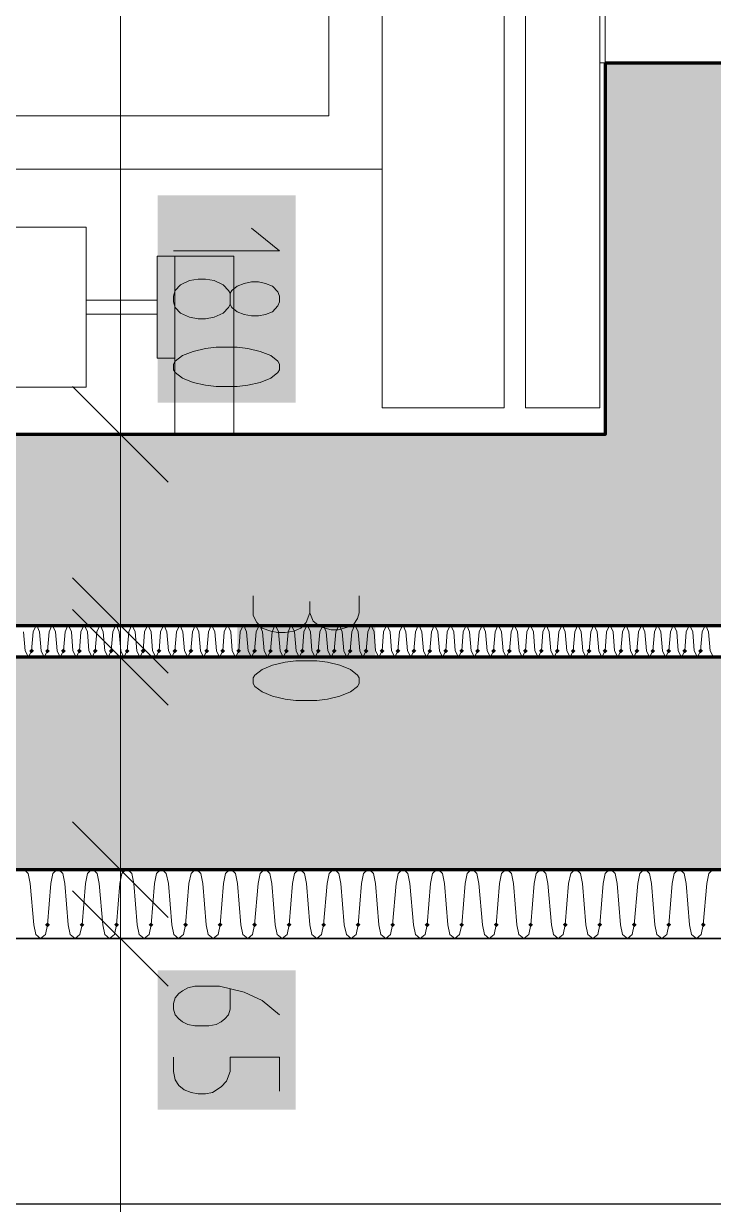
# Model space of a CAD drawing. Header units: millimetres. Extents: x 0 to 594, y 0 to 420.
# Drawn here: x 434.53 to 439.64, y 248.51 to 257.27 of the extents above; entities that cross this region are included whole.
import ezdxf

# ---------------------------------------------------------------- set-up
doc = ezdxf.new("R2010")
doc.units = ezdxf.units.MM
doc.header["$LTSCALE"] = 8
for name, color, linetype in [('PDF_Koty delkove', 7, 'Continuous'), ('PDF_Obecne 0.25', 7, 'Continuous'), ('PDF_Steny obvodove nosne', 7, 'Continuous'), ('PDF_Steny sendvic', 7, 'Continuous'), ('PDF_Steny vnitrni', 7, 'Continuous'), ('PDF_Vytah', 7, 'Continuous')]:
    doc.layers.add(name, color=color, linetype=linetype)

msp = doc.modelspace()

# ---------------------------------------------------------------- hatches: boundary and pattern name
at = {"layer": 'PDF_Steny vnitrni', "true_color": 0xc0c0c0, "transparency": 33554559}
msp.add_hatch(color=9, dxfattribs=at).paths.add_polyline_path([(417.6575, 250.9921), (442.067, 250.9921), (442.067, 252.5669), (440.3347, 252.5669), (421.5552, 252.5669), (417.6576, 252.5669)])

# ---------------------------------------------------------------- linework, layer by layer
at = {"layer": 'PDF_Koty delkove', "lineweight": 18}
for points in [[(435.245, 271.7585), (435.245, 270.4409), (435.245, 268.8661), (435.245, 268.6299), (435.245, 267.2126), (435.245, 254.2204), (435.245, 252.8031), (435.245, 252.5669), (435.245, 250.9921), (435.245, 250.4803), (435.245, 208.6299), (435.245, 203.9055), (435.245, 202.7244), (435.245, 190.9134), (435.245, 190.126), (435.245, 155.4016)], [(436.4261, 255.5824), (436.2166, 255.75)], [(435.6387, 255.5824), (436.4261, 255.5824)], [(436.0592, 255.2675), (436.0726, 255.2883), (436.1119, 255.3198), (436.1639, 255.3405), (436.2166, 255.3513), (436.2694, 255.3513), (436.3214, 255.3405), (436.3741, 255.3198), (436.4135, 255.2776), (436.4261, 255.2461), (436.4261, 255.2045), (436.4135, 255.173), (436.3741, 255.1308), (436.3214, 255.11), (436.2694, 255.0993), (436.2166, 255.0993), (436.1639, 255.11), (436.1119, 255.1308), (436.0726, 255.1623), (436.0592, 255.1831)], [(436.282, 254.8366), (436.1899, 254.858), (436.1119, 254.8687), (435.9545, 254.8687), (435.8757, 254.858), (435.7836, 254.8366), (435.7048, 254.8051), (435.6521, 254.7635), (435.6387, 254.7421), (435.6387, 254.7006), (435.6521, 254.6791), (435.7048, 254.6376), (435.7836, 254.6061), (435.8757, 254.5853), (435.9545, 254.5746)], [(435.9545, 254.5746), (436.1119, 254.5746), (436.1899, 254.5853), (436.282, 254.6061), (436.3607, 254.6376), (436.4135, 254.6791), (436.4261, 254.7006), (436.4261, 254.7421), (436.4135, 254.7635), (436.3607, 254.8051), (436.282, 254.8366)], [(434.8906, 254.5748), (435.5993, 253.8661)], [(434.6544, 254.2204), (435.245, 254.2204), (435.8355, 254.2204)], [(434.8906, 253.1575), (435.5993, 252.4488)], [(436.2292, 253.0232), (436.2292, 252.8764), (436.256, 252.8241), (436.2954, 252.7819), (436.3607, 252.7611), (436.4135, 252.7504), (436.4662, 252.7504), (436.5316, 252.7611), (436.5836, 252.7819), (436.6229, 252.8241), (436.6497, 252.8972)], [(437.0166, 253.0232), (437.0166, 252.8972), (437.0041, 252.855), (436.9773, 252.8134), (436.9379, 252.792), (436.8599, 252.7712), (436.8072, 252.7712), (436.7284, 252.792), (436.6757, 252.8342), (436.6497, 252.8972), (436.6497, 252.981)], [(434.8906, 252.9212), (435.5993, 252.2126)], [(434.6544, 252.8031), (435.245, 252.8031), (435.8355, 252.8031)], [(434.6544, 252.5669), (435.245, 252.5669), (435.8355, 252.5669)], [(436.545, 252.2465), (436.7025, 252.2465), (436.7804, 252.2572), (436.8726, 252.278), (436.9513, 252.3095), (437.0041, 252.3511), (437.0166, 252.3725), (437.0166, 252.414), (437.0041, 252.4355), (436.9513, 252.477), (436.8726, 252.5085), (436.7804, 252.5299), (436.7025, 252.5407), (436.545, 252.5407), (436.4662, 252.5299), (436.3741, 252.5085), (436.2954, 252.477)], [(436.2954, 252.477), (436.2426, 252.4355), (436.2292, 252.414), (436.2292, 252.3725), (436.2426, 252.3511), (436.2954, 252.3095), (436.3741, 252.278), (436.4662, 252.2572), (436.545, 252.2465)], [(434.8906, 251.3464), (435.5993, 250.6378)], [(434.6544, 250.9921), (435.245, 250.9921), (435.8355, 250.9921)], [(434.8906, 250.8346), (435.5993, 250.126)], [(434.6544, 250.4803), (435.245, 250.4803), (435.8355, 250.4803)], [(436.0592, 250.1045), (436.0592, 249.9578), (436.0458, 249.9156), (436.0198, 249.8841), (435.993, 249.8633), (435.9545, 249.8425), (435.9017, 249.8318), (435.7969, 249.8318), (435.7442, 249.8425), (435.7048, 249.8633), (435.6788, 249.8841), (435.6521, 249.9156), (435.6387, 249.9578), (435.6387, 249.9994), (435.6521, 250.0416), (435.6788, 250.0731), (435.7048, 250.0938), (435.7442, 250.1153), (435.7969, 250.126), (435.9804, 250.126), (436.1639, 250.0838), (436.2954, 250.0208), (436.4261, 249.9156)], [(435.7702, 249.3386), (435.7182, 249.3594), (435.6788, 249.3909), (435.6521, 249.4324), (435.6387, 249.4954), (435.6387, 249.6006)], [(436.4261, 249.3486), (436.4261, 249.6006), (436.0592, 249.6006), (436.0592, 249.4954), (436.0324, 249.4223), (435.993, 249.3801), (435.9277, 249.3386), (435.8757, 249.3279), (435.823, 249.3279), (435.7702, 249.3386)]]:
    msp.add_lwpolyline(points, dxfattribs=at)
msp.add_lwpolyline([(435.823, 255.0785), (435.8757, 255.0785), (435.9411, 255.0892), (436.0064, 255.1201), (436.0458, 255.1623), (436.0592, 255.1831), (436.0592, 255.2675), (436.0458, 255.2883), (436.0064, 255.3305), (435.9411, 255.362), (435.8757, 255.3727), (435.823, 255.3727), (435.7576, 255.362), (435.6915, 255.3305), (435.6521, 255.2883), (435.6387, 255.2461), (435.6387, 255.2045), (435.6521, 255.1623), (435.6915, 255.1201), (435.7576, 255.0892)], close=True, dxfattribs=at)
at = {"layer": 'PDF_Koty delkove', "color": 7, "lineweight": 18, "true_color": 0xffffff, "transparency": 33554559}
for points in [[(435.5206, 255.9947), (435.5206, 254.4567), (436.5442, 255.9947), (436.5442, 254.4567)], [(436.1111, 253.1627), (436.1111, 252.1286), (437.1347, 253.1627), (437.1347, 252.1286)], [(435.5206, 250.2441), (435.5206, 249.21), (436.5442, 250.2441), (436.5442, 249.21)]]:
    msp.add_solid(points, dxfattribs=at)
at = {"layer": 'PDF_Obecne 0.25', "lineweight": 25}
msp.add_lwpolyline([(398.0513, 262.1338), (398.0513, 254.2598), (392.7757, 254.2598), (397.5395, 250.4803, 0.414211), (399.508, 248.5118), (444.6655, 248.5118, 0.414215), (446.6339, 250.4803)], format="xyb", dxfattribs=at)
at = {"layer": 'PDF_Steny obvodove nosne', "lineweight": 70}
for points in [[(421.5946, 254.2204), (421.5946, 252.8031), (438.8387, 252.8031), (440.256, 252.8031), (440.256, 256.9764)], [(438.8387, 256.9764), (438.8387, 254.2204), (423.0119, 254.2204)], [(438.8387, 256.9764), (440.256, 256.9764)]]:
    msp.add_lwpolyline(points, dxfattribs=at)
at = {"layer": 'PDF_Steny obvodove nosne', "color": 9, "lineweight": 9, "true_color": 0xc0c0c0, "transparency": 33554559}
for points in [[(440.256, 252.8031), (440.256, 256.9764), (438.8387, 252.8031), (438.8387, 256.9764)], [(421.5946, 252.8031), (438.8387, 252.8031), (421.5946, 254.2204), (438.8387, 254.2204)]]:
    msp.add_solid(points, dxfattribs=at)
at = {"layer": 'PDF_Steny sendvic', "lineweight": 35}
msp.add_lwpolyline([(440.3347, 252.5669), (440.4922, 252.5669), (440.4922, 256.9764), (440.256, 256.9764), (440.256, 252.8031), (438.8387, 252.8031), (421.5946, 252.8031), (421.5552, 252.8031), (421.5552, 252.6063), (421.5552, 252.5669)], close=True, dxfattribs=at)
msp.add_lwpolyline([(417.6575, 250.4803), (455.6891, 250.4803), (455.6891, 250.9921), (455.6891, 255.754), (455.1773, 255.754), (455.1773, 252.5669), (455.1773, 250.9921), (442.067, 250.9921), (417.6575, 250.9921), (400.0198, 250.9921), (398.0513, 250.9921)], dxfattribs=at)
at = {"layer": 'PDF_Steny sendvic', "lineweight": 9}
for points in [[(434.6197, 252.8031), (434.5984, 252.7559)], [(434.6459, 252.7559), (434.6246, 252.8031)], [(434.7378, 252.8031), (434.7165, 252.7559)], [(434.764, 252.7559), (434.7427, 252.8031)], [(434.8559, 252.8031), (434.8346, 252.7559)], [(434.8821, 252.7559), (434.8609, 252.8031)], [(434.974, 252.8031), (434.9528, 252.7559)], [(435.0002, 252.7559), (434.979, 252.8031)], [(435.0921, 252.8031), (435.0709, 252.7559)], [(435.1183, 252.7559), (435.0971, 252.8031)], [(435.2102, 252.8031), (435.189, 252.7559)], [(435.2481, 252.6142), (435.2364, 252.7559), (435.2152, 252.8031)], [(435.3283, 252.8031), (435.3071, 252.7559)], [(435.3662, 252.6142), (435.3545, 252.7559), (435.3333, 252.8031)], [(435.4464, 252.8031), (435.4252, 252.7559)], [(435.4727, 252.7559), (435.4514, 252.8031)], [(435.5646, 252.8031), (435.5433, 252.7559)], [(435.6025, 252.6142), (435.5908, 252.7559), (435.5695, 252.8031)], [(435.6827, 252.8031), (435.6614, 252.7559)], [(435.7206, 252.6142), (435.7089, 252.7559), (435.6876, 252.8031)], [(435.8008, 252.8031), (435.7795, 252.7559)], [(435.827, 252.7559), (435.8057, 252.8031)], [(435.9189, 252.8031), (435.8976, 252.7559)], [(435.9451, 252.7559), (435.9239, 252.8031)], [(436.037, 252.8031), (436.0157, 252.7559)], [(436.0749, 252.6142), (436.0632, 252.7559), (436.042, 252.8031)], [(436.1551, 252.8031), (436.1339, 252.7559)], [(436.1813, 252.7559), (436.1601, 252.8031)], [(436.2732, 252.8031), (436.252, 252.7559)], [(436.2994, 252.7559), (436.2782, 252.8031)], [(436.3913, 252.8031), (436.3701, 252.7559)], [(436.4175, 252.7559), (436.3963, 252.8031)], [(436.5094, 252.8031), (436.4882, 252.7559)], [(436.5357, 252.7559), (436.5144, 252.8031)], [(436.6275, 252.8031), (436.6063, 252.7559)], [(436.6538, 252.7559), (436.6325, 252.8031)], [(436.7457, 252.8031), (436.7244, 252.7559)], [(436.7719, 252.7559), (436.7506, 252.8031)], [(436.8638, 252.8031), (436.8425, 252.7559)], [(436.89, 252.7559), (436.8687, 252.8031)], [(436.9819, 252.8031), (436.9606, 252.7559)], [(437.0081, 252.7559), (436.9868, 252.8031)], [(437.1, 252.8031), (437.0787, 252.7559)], [(437.1262, 252.7559), (437.105, 252.8031)], [(437.2181, 252.8031), (437.1969, 252.7559)], [(437.2443, 252.7559), (437.2231, 252.8031)], [(437.3362, 252.8031), (437.315, 252.7559)], [(437.3624, 252.7559), (437.3412, 252.8031)], [(437.4543, 252.8031), (437.4331, 252.7559)], [(437.4922, 252.6142), (437.4805, 252.7559), (437.4593, 252.8031)], [(437.5724, 252.8031), (437.5512, 252.7559)], [(437.5986, 252.7559), (437.5774, 252.8031)], [(437.6905, 252.8031), (437.6693, 252.7559)], [(437.7168, 252.7559), (437.6955, 252.8031)], [(437.8087, 252.8031), (437.7874, 252.7559)], [(437.8466, 252.6142), (437.8349, 252.7559), (437.8136, 252.8031)], [(437.9268, 252.8031), (437.9055, 252.7559)], [(437.9647, 252.6142), (437.953, 252.7559), (437.9317, 252.8031)], [(438.0449, 252.8031), (438.0236, 252.7559)], [(438.0711, 252.7559), (438.0498, 252.8031)], [(438.163, 252.8031), (438.1417, 252.7559)], [(438.1892, 252.7559), (438.168, 252.8031)], [(438.2811, 252.8031), (438.2598, 252.7559)], [(438.319, 252.6142), (438.3073, 252.7559), (438.2861, 252.8031)], [(438.3992, 252.8031), (438.378, 252.7559)], [(438.4254, 252.7559), (438.4042, 252.8031)], [(438.5173, 252.8031), (438.4961, 252.7559)], [(438.5435, 252.7559), (438.5223, 252.8031)], [(438.6354, 252.8031), (438.6142, 252.7559), (438.6025, 252.6142)], [(438.6616, 252.7559), (438.6404, 252.8031)], [(438.7535, 252.8031), (438.7323, 252.7559)], [(438.7798, 252.7559), (438.7585, 252.8031)], [(438.8716, 252.8031), (438.8504, 252.7559), (438.8387, 252.6142)], [(438.8979, 252.7559), (438.8766, 252.8031)], [(438.9898, 252.8031), (438.9685, 252.7559), (438.9568, 252.6142)], [(439.016, 252.7559), (438.9947, 252.8031)], [(439.1079, 252.8031), (439.0866, 252.7559)], [(439.1341, 252.7559), (439.1128, 252.8031)], [(439.226, 252.8031), (439.2047, 252.7559), (439.193, 252.6142)], [(439.2522, 252.7559), (439.2309, 252.8031)], [(439.3441, 252.8031), (439.3228, 252.7559)], [(439.3703, 252.7559), (439.3491, 252.8031)], [(439.4622, 252.8031), (439.441, 252.7559)], [(439.4884, 252.7559), (439.4672, 252.8031)], [(439.5803, 252.8031), (439.5591, 252.7559)], [(439.6065, 252.7559), (439.5853, 252.8031)], [(434.5395, 252.6142), (434.5278, 252.7559)], [(434.5984, 252.7559), (434.5867, 252.6142)], [(434.5984, 252.7559), (434.5984, 252.7559)], [(434.6576, 252.6142), (434.6459, 252.7559)], [(434.7165, 252.7559), (434.7048, 252.6142)], [(434.7165, 252.7559), (434.7165, 252.7559)], [(434.7757, 252.6142), (434.764, 252.7559)], [(434.8346, 252.7559), (434.823, 252.6142)], [(434.8346, 252.7559), (434.8346, 252.7559)], [(434.8938, 252.6142), (434.8821, 252.7559)], [(434.9528, 252.7559), (434.9411, 252.6142)], [(434.9528, 252.7559), (434.9528, 252.7559)], [(435.0119, 252.6142), (435.0002, 252.7559)], [(435.0709, 252.7559), (435.0592, 252.6142)], [(435.0709, 252.7559), (435.0709, 252.7559)], [(435.13, 252.6142), (435.1183, 252.7559)], [(435.189, 252.7559), (435.1773, 252.6142)], [(435.189, 252.7559), (435.189, 252.7559)], [(435.3071, 252.7559), (435.2954, 252.6142)], [(435.3071, 252.7559), (435.3071, 252.7559)], [(435.4252, 252.7559), (435.4135, 252.6142)], [(435.4252, 252.7559), (435.4252, 252.7559)], [(435.4844, 252.6142), (435.4727, 252.7559)], [(435.5433, 252.7559), (435.5316, 252.6142)], [(435.5433, 252.7559), (435.5433, 252.7559)], [(435.6614, 252.7559), (435.6497, 252.6142)], [(435.6614, 252.7559), (435.6614, 252.7559)], [(435.7795, 252.7559), (435.7678, 252.6142)], [(435.7795, 252.7559), (435.7795, 252.7559)], [(435.8387, 252.6142), (435.827, 252.7559)], [(435.8976, 252.7559), (435.8859, 252.6142)], [(435.8976, 252.7559), (435.8976, 252.7559)], [(435.9568, 252.6142), (435.9451, 252.7559)], [(436.0157, 252.7559), (436.0041, 252.6142)], [(436.0157, 252.7559), (436.0157, 252.7559)], [(436.1339, 252.7559), (436.1222, 252.6142)], [(436.1339, 252.7559), (436.1339, 252.7559)], [(436.193, 252.6142), (436.1813, 252.7559)], [(436.252, 252.7559), (436.2403, 252.6142)], [(436.252, 252.7559), (436.252, 252.7559)], [(436.3111, 252.6142), (436.2994, 252.7559)], [(436.3701, 252.7559), (436.3584, 252.6142), (436.3348, 252.5669)], [(436.3701, 252.7559), (436.3701, 252.7559)], [(436.4292, 252.6142), (436.4175, 252.7559)], [(436.4882, 252.7559), (436.4765, 252.6142)], [(436.4882, 252.7559), (436.4882, 252.7559)], [(436.5473, 252.6142), (436.5357, 252.7559)], [(436.6063, 252.7559), (436.5946, 252.6142)], [(436.6063, 252.7559), (436.6063, 252.7559)], [(436.6655, 252.6142), (436.6538, 252.7559)], [(436.7244, 252.7559), (436.7127, 252.6142)], [(436.7244, 252.7559), (436.7244, 252.7559)], [(436.7836, 252.6142), (436.7719, 252.7559)], [(436.8425, 252.7559), (436.8308, 252.6142)], [(436.8425, 252.7559), (436.8425, 252.7559)], [(436.9017, 252.6142), (436.89, 252.7559)], [(436.9606, 252.7559), (436.9489, 252.6142)], [(436.9606, 252.7559), (436.9606, 252.7559)], [(437.0198, 252.6142), (437.0081, 252.7559)], [(437.0787, 252.7559), (437.0671, 252.6142)], [(437.0787, 252.7559), (437.0787, 252.7559)], [(437.1379, 252.6142), (437.1262, 252.7559)], [(437.1969, 252.7559), (437.1852, 252.6142)], [(437.1969, 252.7559), (437.1969, 252.7559)], [(437.256, 252.6142), (437.2443, 252.7559)], [(437.315, 252.7559), (437.3033, 252.6142)], [(437.315, 252.7559), (437.315, 252.7559)], [(437.315, 252.7559), (437.315, 252.7559)], [(437.3741, 252.6142), (437.3624, 252.7559)], [(437.4331, 252.7559), (437.4214, 252.6142)], [(437.4331, 252.7559), (437.4331, 252.7559)], [(437.5512, 252.7559), (437.5395, 252.6142), (437.5159, 252.5669)], [(437.5512, 252.7559), (437.5512, 252.7559)], [(437.6103, 252.6142), (437.5986, 252.7559)], [(437.6693, 252.7559), (437.6576, 252.6142)], [(437.6693, 252.7559), (437.6693, 252.7559)], [(437.7285, 252.6142), (437.7168, 252.7559)], [(437.7874, 252.7559), (437.7757, 252.6142)], [(437.7874, 252.7559), (437.7874, 252.7559)], [(437.9055, 252.7559), (437.8938, 252.6142), (437.8702, 252.5669)], [(437.9055, 252.7559), (437.9055, 252.7559)], [(438.0236, 252.7559), (438.0119, 252.6142)], [(438.0236, 252.7559), (438.0236, 252.7559)], [(438.0828, 252.6142), (438.0711, 252.7559)], [(438.1417, 252.7559), (438.13, 252.6142)], [(438.1417, 252.7559), (438.1417, 252.7559)], [(438.2009, 252.6142), (438.1892, 252.7559)], [(438.2598, 252.7559), (438.2482, 252.6142)], [(438.2598, 252.7559), (438.2598, 252.7559)], [(438.378, 252.7559), (438.3663, 252.6142)], [(438.378, 252.7559), (438.378, 252.7559)], [(438.4371, 252.6142), (438.4254, 252.7559)], [(438.4961, 252.7559), (438.4844, 252.6142)], [(438.4961, 252.7559), (438.4961, 252.7559)], [(438.5552, 252.6142), (438.5435, 252.7559)], [(438.6142, 252.7559), (438.6142, 252.7559)], [(438.6733, 252.6142), (438.6616, 252.7559)], [(438.7323, 252.7559), (438.7206, 252.6142)], [(438.7323, 252.7559), (438.7323, 252.7559)], [(438.7914, 252.6142), (438.7798, 252.7559)], [(438.8504, 252.7559), (438.8504, 252.7559)], [(438.9096, 252.6142), (438.8979, 252.7559)], [(438.9685, 252.7559), (438.9685, 252.7559)], [(439.0277, 252.6142), (439.016, 252.7559)], [(439.0866, 252.7559), (439.0749, 252.6142)], [(439.0866, 252.7559), (439.0866, 252.7559)], [(439.1458, 252.6142), (439.1341, 252.7559)], [(439.2047, 252.7559), (439.2047, 252.7559)], [(439.2639, 252.6142), (439.2522, 252.7559)], [(439.3228, 252.7559), (439.3111, 252.6142)], [(439.3228, 252.7559), (439.3228, 252.7559)], [(439.382, 252.6142), (439.3703, 252.7559)], [(439.441, 252.7559), (439.4293, 252.6142)], [(439.441, 252.7559), (439.441, 252.7559)], [(439.5001, 252.6142), (439.4884, 252.7559)], [(439.5591, 252.7559), (439.5474, 252.6142)], [(439.5591, 252.7559), (439.5591, 252.7559)], [(439.6182, 252.6142), (439.6065, 252.7559)], [(434.5395, 252.6142), (434.5631, 252.5669)], [(434.5631, 252.5669), (434.5867, 252.6142)], [(434.6576, 252.6142), (434.6812, 252.5669)], [(434.6812, 252.5669), (434.7048, 252.6142)], [(434.7757, 252.6142), (434.7993, 252.5669)], [(434.7993, 252.5669), (434.823, 252.6142)], [(434.8938, 252.6142), (434.9174, 252.5669)], [(434.9174, 252.5669), (434.9411, 252.6142)], [(435.0119, 252.6142), (435.0355, 252.5669)], [(435.0355, 252.5669), (435.0592, 252.6142)], [(435.13, 252.6142), (435.1537, 252.5669)], [(435.1537, 252.5669), (435.1773, 252.6142)], [(435.2481, 252.6142), (435.2718, 252.5669)], [(435.2718, 252.5669), (435.2954, 252.6142)], [(435.3662, 252.6142), (435.3899, 252.5669)], [(435.3899, 252.5669), (435.4135, 252.6142)], [(435.4844, 252.6142), (435.508, 252.5669)], [(435.508, 252.5669), (435.5316, 252.6142)], [(435.6025, 252.6142), (435.6261, 252.5669)], [(435.6261, 252.5669), (435.6497, 252.6142)], [(435.7206, 252.6142), (435.7442, 252.5669)], [(435.7442, 252.5669), (435.7678, 252.6142)], [(435.8387, 252.6142), (435.8623, 252.5669)], [(435.8623, 252.5669), (435.8859, 252.6142)], [(435.9568, 252.6142), (435.9804, 252.5669)], [(435.9804, 252.5669), (436.0041, 252.6142)], [(436.0749, 252.6142), (436.0985, 252.5669)], [(436.0985, 252.5669), (436.1222, 252.6142)], [(436.193, 252.6142), (436.2166, 252.5669)], [(436.2166, 252.5669), (436.2403, 252.6142)], [(436.3111, 252.6142), (436.3348, 252.5669)], [(436.4292, 252.6142), (436.4529, 252.5669)], [(436.4529, 252.5669), (436.4765, 252.6142)], [(436.5473, 252.6142), (436.571, 252.5669), (436.5946, 252.6142)], [(436.6655, 252.6142), (436.6891, 252.5669), (436.7127, 252.6142)], [(436.7836, 252.6142), (436.8072, 252.5669), (436.8308, 252.6142)], [(436.9017, 252.6142), (436.9253, 252.5669), (436.9489, 252.6142)], [(437.0198, 252.6142), (437.0434, 252.5669), (437.0671, 252.6142)], [(437.1379, 252.6142), (437.1615, 252.5669), (437.1852, 252.6142)], [(437.256, 252.6142), (437.2796, 252.5669), (437.3033, 252.6142)], [(437.3741, 252.6142), (437.3978, 252.5669)], [(437.3978, 252.5669), (437.4214, 252.6142)], [(437.4922, 252.6142), (437.5159, 252.5669)], [(437.6103, 252.6142), (437.634, 252.5669)], [(437.634, 252.5669), (437.6576, 252.6142)], [(437.7285, 252.6142), (437.7521, 252.5669)], [(437.7521, 252.5669), (437.7757, 252.6142)], [(437.8466, 252.6142), (437.8702, 252.5669)], [(437.9647, 252.6142), (437.9883, 252.5669)], [(437.9883, 252.5669), (438.0119, 252.6142)], [(438.0828, 252.6142), (438.1064, 252.5669)], [(438.1064, 252.5669), (438.13, 252.6142)], [(438.2009, 252.6142), (438.2245, 252.5669)], [(438.2245, 252.5669), (438.2482, 252.6142)], [(438.319, 252.6142), (438.3426, 252.5669)], [(438.3426, 252.5669), (438.3663, 252.6142)], [(438.4371, 252.6142), (438.4607, 252.5669)], [(438.4607, 252.5669), (438.4844, 252.6142)], [(438.5552, 252.6142), (438.5789, 252.5669)], [(438.5789, 252.5669), (438.6025, 252.6142)], [(438.6733, 252.6142), (438.697, 252.5669)], [(438.697, 252.5669), (438.7206, 252.6142)], [(438.7914, 252.6142), (438.8151, 252.5669)], [(438.8151, 252.5669), (438.8387, 252.6142)], [(438.9096, 252.6142), (438.9332, 252.5669)], [(438.9332, 252.5669), (438.9568, 252.6142)], [(439.0277, 252.6142), (439.0513, 252.5669)], [(439.0513, 252.5669), (439.0749, 252.6142)], [(439.1458, 252.6142), (439.1694, 252.5669)], [(439.1694, 252.5669), (439.193, 252.6142)], [(439.2639, 252.6142), (439.2875, 252.5669)], [(439.2875, 252.5669), (439.3111, 252.6142)], [(439.382, 252.6142), (439.4056, 252.5669)], [(439.4056, 252.5669), (439.4293, 252.6142)], [(439.5001, 252.6142), (439.5237, 252.5669)], [(439.5237, 252.5669), (439.5474, 252.6142)], [(439.6182, 252.6142), (439.6419, 252.5669)], [(434.5771, 250.8897), (434.5621, 250.9625), (434.5311, 250.9921)], [(434.7762, 250.9921), (434.7452, 250.9625), (434.7302, 250.8897)], [(434.833, 250.8897), (434.818, 250.9625), (434.787, 250.9921)], [(435.0321, 250.9921), (435.0012, 250.9625), (434.9861, 250.8897)], [(435.0889, 250.8897), (435.0739, 250.9625), (435.0429, 250.9921)], [(435.2881, 250.9921), (435.2571, 250.9625), (435.242, 250.8897)], [(435.3448, 250.8897), (435.3298, 250.9625), (435.2988, 250.9921)], [(435.544, 250.9921), (435.513, 250.9625), (435.4979, 250.8897)], [(435.6008, 250.8897), (435.5857, 250.9625), (435.5547, 250.9921)], [(435.7999, 250.9921), (435.7689, 250.9625), (435.7538, 250.8897)], [(435.8567, 250.8897), (435.8416, 250.9625), (435.8106, 250.9921)], [(436.0558, 250.9921), (436.0247, 250.9625), (436.0097, 250.8897)], [(436.1126, 250.8897), (436.0975, 250.9625), (436.0665, 250.9921)], [(436.3117, 250.9921), (436.2807, 250.9625), (436.2656, 250.8897)], [(436.3685, 250.8897), (436.3534, 250.9625), (436.3224, 250.9921)], [(436.5676, 250.9921), (436.5366, 250.9625), (436.5215, 250.8897)], [(436.6244, 250.8897), (436.6093, 250.9625), (436.5783, 250.9921)], [(436.8235, 250.9921), (436.7925, 250.9625), (436.7774, 250.8897)], [(436.8803, 250.8897), (436.8652, 250.9625), (436.8342, 250.9921)], [(437.0794, 250.9921), (437.0484, 250.9625), (437.0333, 250.8897)], [(437.1362, 250.8897), (437.1211, 250.9625), (437.0901, 250.9921)], [(437.3353, 250.9921), (437.3043, 250.9625), (437.2892, 250.8897)], [(437.3921, 250.8897), (437.377, 250.9625), (437.346, 250.9921)], [(437.5912, 250.9921), (437.5602, 250.9625), (437.5451, 250.8897)], [(437.648, 250.8897), (437.6329, 250.9625), (437.6019, 250.9921)], [(437.8471, 250.9921), (437.8161, 250.9625), (437.801, 250.8897)], [(437.9039, 250.8897), (437.8888, 250.9625), (437.8578, 250.9921)], [(438.103, 250.9921), (438.072, 250.9625), (438.0569, 250.8897)], [(438.1598, 250.8897), (438.1447, 250.9625), (438.1137, 250.9921)], [(438.3589, 250.9921), (438.3279, 250.9625), (438.3129, 250.8897)], [(438.4157, 250.8897), (438.4006, 250.9625), (438.3696, 250.9921)], [(438.6148, 250.9921), (438.5838, 250.9625), (438.5688, 250.8897)], [(438.6716, 250.8897), (438.6565, 250.9625), (438.6256, 250.9921)], [(438.8707, 250.9921), (438.8397, 250.9625), (438.8247, 250.8897)], [(438.9275, 250.8897), (438.9125, 250.9625), (438.8815, 250.9921)], [(439.1266, 250.9921), (439.0956, 250.9625), (439.0806, 250.8897)], [(439.1835, 250.8897), (439.1684, 250.9625), (439.1374, 250.9921)], [(439.3825, 250.9921), (439.3515, 250.9625), (439.3365, 250.8897)], [(439.4393, 250.8897), (439.4243, 250.9625), (439.3933, 250.9921)], [(439.6384, 250.9921), (439.6074, 250.9625), (439.5924, 250.8897)], [(434.6025, 250.5826), (434.5771, 250.8897)], [(434.7302, 250.8897), (434.7048, 250.5826)], [(434.7302, 250.8897), (434.7302, 250.8897)], [(434.8584, 250.5826), (434.833, 250.8897)], [(434.9861, 250.8897), (434.9607, 250.5826)], [(434.9861, 250.8897), (434.9861, 250.8897)], [(435.1143, 250.5826), (435.0889, 250.8897)], [(435.242, 250.8897), (435.2166, 250.5826)], [(435.242, 250.8897), (435.242, 250.8897)], [(435.3702, 250.5826), (435.3448, 250.8897)], [(435.4979, 250.8897), (435.4725, 250.5826)], [(435.4979, 250.8897), (435.4979, 250.8897)], [(435.4979, 250.8897), (435.4979, 250.8897)], [(435.6261, 250.5826), (435.6008, 250.8897)], [(435.7538, 250.8897), (435.7285, 250.5826)], [(435.7538, 250.8897), (435.7538, 250.8897)], [(435.882, 250.5826), (435.8567, 250.8897)], [(436.0097, 250.8897), (435.9844, 250.5826)], [(436.0097, 250.8897), (436.0097, 250.8897)], [(436.1379, 250.5826), (436.1126, 250.8897)], [(436.2656, 250.8897), (436.2403, 250.5826)], [(436.2656, 250.8897), (436.2656, 250.8897)], [(436.3938, 250.5826), (436.3685, 250.8897)], [(436.5215, 250.8897), (436.4962, 250.5826)], [(436.5215, 250.8897), (436.5215, 250.8897)], [(436.6497, 250.5826), (436.6244, 250.8897)], [(436.7774, 250.8897), (436.7521, 250.5826)], [(436.7774, 250.8897), (436.7774, 250.8897)], [(436.9056, 250.5826), (436.8803, 250.8897)], [(437.0333, 250.8897), (437.008, 250.5826)], [(437.0333, 250.8897), (437.0333, 250.8897)], [(437.1615, 250.5826), (437.1362, 250.8897)], [(437.2892, 250.8897), (437.2639, 250.5826)], [(437.2892, 250.8897), (437.2892, 250.8897)], [(437.4174, 250.5826), (437.3921, 250.8897)], [(437.5451, 250.8897), (437.5198, 250.5826)], [(437.5451, 250.8897), (437.5451, 250.8897)], [(437.6733, 250.5826), (437.648, 250.8897)], [(437.801, 250.8897), (437.7757, 250.5826)], [(437.801, 250.8897), (437.801, 250.8897)], [(437.9292, 250.5826), (437.9039, 250.8897)], [(438.0569, 250.8897), (438.0316, 250.5826)], [(438.0569, 250.8897), (438.0569, 250.8897)], [(438.1852, 250.5826), (438.1598, 250.8897)], [(438.3129, 250.8897), (438.2875, 250.5826)], [(438.3129, 250.8897), (438.3129, 250.8897)], [(438.4411, 250.5826), (438.4157, 250.8897)], [(438.5688, 250.8897), (438.5434, 250.5826)], [(438.5688, 250.8897), (438.5688, 250.8897)], [(438.697, 250.5826), (438.6716, 250.8897)], [(438.8247, 250.8897), (438.7993, 250.5826)], [(438.8247, 250.8897), (438.8247, 250.8897)], [(438.9529, 250.5826), (438.9275, 250.8897)], [(439.0806, 250.8897), (439.0552, 250.5826)], [(439.0806, 250.8897), (439.0806, 250.8897)], [(439.2088, 250.5826), (439.1835, 250.8897)], [(439.3365, 250.8897), (439.3111, 250.5826)], [(439.3365, 250.8897), (439.3365, 250.8897)], [(439.4647, 250.5826), (439.4393, 250.8897)], [(439.5924, 250.8897), (439.567, 250.5826)], [(439.5924, 250.8897), (439.5924, 250.8897)], [(434.6025, 250.5826), (434.6175, 250.5103), (434.6537, 250.4803)], [(434.6537, 250.4803), (434.6898, 250.5103), (434.7048, 250.5826)], [(434.8584, 250.5826), (434.8734, 250.5103), (434.9096, 250.4803), (434.9457, 250.5103), (434.9607, 250.5826)], [(435.1143, 250.5826), (435.1293, 250.5103), (435.1655, 250.4803)], [(435.1655, 250.4803), (435.2017, 250.5103), (435.2166, 250.5826)], [(435.3702, 250.5826), (435.3852, 250.5103), (435.4214, 250.4803)], [(435.4214, 250.4803), (435.4576, 250.5103), (435.4725, 250.5826)], [(435.6261, 250.5826), (435.6411, 250.5103), (435.6773, 250.4803), (435.7135, 250.5103), (435.7285, 250.5826)], [(435.882, 250.5826), (435.897, 250.5103), (435.9332, 250.4803)], [(435.9332, 250.4803), (435.9694, 250.5103), (435.9844, 250.5826)], [(436.1379, 250.5826), (436.1529, 250.5103), (436.1891, 250.4803)], [(436.1891, 250.4803), (436.2253, 250.5103), (436.2403, 250.5826)], [(436.3938, 250.5826), (436.4088, 250.5103), (436.445, 250.4803)], [(436.445, 250.4803), (436.4812, 250.5103), (436.4962, 250.5826)], [(436.6497, 250.5826), (436.6647, 250.5103), (436.7009, 250.4803)], [(436.7009, 250.4803), (436.7371, 250.5103), (436.7521, 250.5826)], [(436.9056, 250.5826), (436.9206, 250.5103), (436.9568, 250.4803)], [(436.9568, 250.4803), (436.993, 250.5103), (437.008, 250.5826)], [(437.1615, 250.5826), (437.1765, 250.5103), (437.2127, 250.4803)], [(437.2127, 250.4803), (437.2489, 250.5103), (437.2639, 250.5826)], [(437.4174, 250.5826), (437.4324, 250.5103), (437.4686, 250.4803)], [(437.4686, 250.4803), (437.5048, 250.5103), (437.5198, 250.5826)], [(437.6733, 250.5826), (437.6883, 250.5103), (437.7245, 250.4803)], [(437.7245, 250.4803), (437.7607, 250.5103), (437.7757, 250.5826)], [(437.9292, 250.5826), (437.9442, 250.5103), (437.9804, 250.4803)], [(437.9804, 250.4803), (438.0166, 250.5103), (438.0316, 250.5826)], [(438.1852, 250.5826), (438.2001, 250.5103), (438.2363, 250.4803)], [(438.2363, 250.4803), (438.2725, 250.5103), (438.2875, 250.5826)], [(438.4411, 250.5826), (438.456, 250.5103), (438.4922, 250.4803)], [(438.4922, 250.4803), (438.5284, 250.5103), (438.5434, 250.5826)], [(438.697, 250.5826), (438.712, 250.5103), (438.7481, 250.4803)], [(438.7481, 250.4803), (438.7843, 250.5103), (438.7993, 250.5826)], [(438.9529, 250.5826), (438.9679, 250.5103), (439.004, 250.4803)], [(439.004, 250.4803), (439.0402, 250.5103), (439.0552, 250.5826)], [(439.2088, 250.5826), (439.2238, 250.5103), (439.2599, 250.4803)], [(439.2599, 250.4803), (439.2961, 250.5103), (439.3111, 250.5826)], [(439.4647, 250.5826), (439.4797, 250.5103), (439.5159, 250.4803)], [(439.5159, 250.4803), (439.552, 250.5103), (439.567, 250.5826)], [(438.7481, 250.4803), (438.7481, 250.4803)]]:
    msp.add_lwpolyline(points, dxfattribs=at)
at = {"layer": 'PDF_Steny sendvic', "lineweight": 9, "transparency": 33554559}
for points in [[(434.5867, 252.6319), (434.6045, 252.6142), (434.569, 252.6142), (434.5867, 252.5964)], [(434.7048, 252.6319), (434.7226, 252.6142), (434.6871, 252.6142), (434.7048, 252.5964)], [(434.823, 252.6319), (434.8407, 252.6142), (434.8052, 252.6142), (434.823, 252.5964)], [(434.9411, 252.6319), (434.9588, 252.6142), (434.9233, 252.6142), (434.9411, 252.5964)], [(435.0592, 252.6319), (435.0769, 252.6142), (435.0414, 252.6142), (435.0592, 252.5964)], [(435.1773, 252.6319), (435.195, 252.6142), (435.1596, 252.6142), (435.1773, 252.5964)], [(435.2954, 252.6319), (435.3131, 252.6142), (435.2777, 252.6142), (435.2954, 252.5964)], [(435.4135, 252.6319), (435.4312, 252.6142), (435.3958, 252.6142), (435.4135, 252.5964)], [(435.5316, 252.6319), (435.5493, 252.6142), (435.5139, 252.6142), (435.5316, 252.5964)], [(435.6497, 252.6319), (435.6675, 252.6142), (435.632, 252.6142), (435.6497, 252.5964)], [(435.7678, 252.6319), (435.7856, 252.6142), (435.7501, 252.6142), (435.7678, 252.5964)], [(435.8859, 252.6319), (435.9037, 252.6142), (435.8682, 252.6142), (435.8859, 252.5964)], [(436.0041, 252.6319), (436.0218, 252.6142), (435.9863, 252.6142), (436.0041, 252.5964)], [(436.1222, 252.6319), (436.1399, 252.6142), (436.1044, 252.6142), (436.1222, 252.5964)], [(436.2403, 252.6319), (436.258, 252.6142), (436.2226, 252.6142), (436.2403, 252.5964)], [(436.3584, 252.6319), (436.3761, 252.6142), (436.3407, 252.6142), (436.3584, 252.5964)], [(436.4765, 252.6319), (436.4942, 252.6142), (436.4588, 252.6142), (436.4765, 252.5964)], [(436.5946, 252.6319), (436.6123, 252.6142), (436.5769, 252.6142), (436.5946, 252.5964)], [(436.7127, 252.6319), (436.7304, 252.6142), (436.695, 252.6142), (436.7127, 252.5964)], [(436.8308, 252.6319), (436.8486, 252.6142), (436.8131, 252.6142), (436.8308, 252.5964)], [(436.9489, 252.6319), (436.9667, 252.6142), (436.9312, 252.6142), (436.9489, 252.5964)], [(437.0671, 252.6319), (437.0848, 252.6142), (437.0493, 252.6142), (437.0671, 252.5964)], [(437.1852, 252.6319), (437.2029, 252.6142), (437.1674, 252.6142), (437.1852, 252.5964)], [(437.3033, 252.6319), (437.321, 252.6142), (437.2855, 252.6142), (437.3033, 252.5964)], [(437.4214, 252.6319), (437.4391, 252.6142), (437.4037, 252.6142), (437.4214, 252.5964)], [(437.5395, 252.6319), (437.5572, 252.6142), (437.5218, 252.6142), (437.5395, 252.5964)], [(437.6576, 252.6319), (437.6753, 252.6142), (437.6399, 252.6142), (437.6576, 252.5964)], [(437.7757, 252.6319), (437.7934, 252.6142), (437.758, 252.6142), (437.7757, 252.5964)], [(437.8938, 252.6319), (437.9115, 252.6142), (437.8761, 252.6142), (437.8938, 252.5964)], [(438.0119, 252.6319), (438.0297, 252.6142), (437.9942, 252.6142), (438.0119, 252.5964)], [(438.13, 252.6319), (438.1478, 252.6142), (438.1123, 252.6142), (438.13, 252.5964)], [(438.2482, 252.6319), (438.2659, 252.6142), (438.2304, 252.6142), (438.2482, 252.5964)], [(438.3663, 252.6319), (438.384, 252.6142), (438.3485, 252.6142), (438.3663, 252.5964)], [(438.4844, 252.6319), (438.5021, 252.6142), (438.4667, 252.6142), (438.4844, 252.5964)], [(438.6025, 252.6319), (438.6202, 252.6142), (438.5848, 252.6142), (438.6025, 252.5964)], [(438.7206, 252.6319), (438.7383, 252.6142), (438.7029, 252.6142), (438.7206, 252.5964)], [(438.8387, 252.6319), (438.8564, 252.6142), (438.821, 252.6142), (438.8387, 252.5964)], [(438.9568, 252.6319), (438.9745, 252.6142), (438.9391, 252.6142), (438.9568, 252.5964)], [(439.0749, 252.6319), (439.0926, 252.6142), (439.0572, 252.6142), (439.0749, 252.5964)], [(439.193, 252.6319), (439.2107, 252.6142), (439.1753, 252.6142), (439.193, 252.5964)], [(439.3111, 252.6319), (439.3289, 252.6142), (439.2934, 252.6142), (439.3111, 252.5964)], [(439.4293, 252.6319), (439.447, 252.6142), (439.4115, 252.6142), (439.4293, 252.5964)], [(439.5474, 252.6319), (439.5651, 252.6142), (439.5296, 252.6142), (439.5474, 252.5964)], [(434.7048, 250.6004), (434.7226, 250.5826), (434.6871, 250.5826), (434.7048, 250.5649)], [(434.9607, 250.6004), (434.9785, 250.5826), (434.943, 250.5826), (434.9607, 250.5649)], [(435.2166, 250.6004), (435.2344, 250.5826), (435.1989, 250.5826), (435.2166, 250.5649)], [(435.4725, 250.6004), (435.4903, 250.5826), (435.4548, 250.5826), (435.4725, 250.5649)], [(435.7285, 250.6004), (435.7462, 250.5826), (435.7108, 250.5826), (435.7285, 250.5649)], [(435.9844, 250.6004), (436.0021, 250.5826), (435.9667, 250.5826), (435.9844, 250.5649)], [(436.2403, 250.6004), (436.258, 250.5826), (436.2226, 250.5826), (436.2403, 250.5649)], [(436.4962, 250.6004), (436.5139, 250.5826), (436.4784, 250.5826), (436.4962, 250.5649)], [(436.7521, 250.6004), (436.7698, 250.5826), (436.7343, 250.5826), (436.7521, 250.5649)], [(437.008, 250.6004), (437.0257, 250.5826), (436.9903, 250.5826), (437.008, 250.5649)], [(437.2639, 250.6004), (437.2816, 250.5826), (437.2462, 250.5826), (437.2639, 250.5649)], [(437.5198, 250.6004), (437.5375, 250.5826), (437.5021, 250.5826), (437.5198, 250.5649)], [(437.7757, 250.6004), (437.7934, 250.5826), (437.758, 250.5826), (437.7757, 250.5649)], [(438.0316, 250.6004), (438.0493, 250.5826), (438.0139, 250.5826), (438.0316, 250.5649)], [(438.2875, 250.6004), (438.3052, 250.5826), (438.2698, 250.5826), (438.2875, 250.5649)], [(438.5434, 250.6004), (438.5611, 250.5826), (438.5257, 250.5826), (438.5434, 250.5649)], [(438.7993, 250.6004), (438.817, 250.5826), (438.7816, 250.5826), (438.7993, 250.5649)], [(439.0552, 250.6004), (439.0729, 250.5826), (439.0375, 250.5826), (439.0552, 250.5649)], [(439.3111, 250.6004), (439.3289, 250.5826), (439.2934, 250.5826), (439.3111, 250.5649)], [(439.567, 250.6004), (439.5848, 250.5826), (439.5493, 250.5826), (439.567, 250.5649)]]:
    msp.add_solid(points, dxfattribs=at)
at = {"layer": 'PDF_Steny vnitrni', "lineweight": 70}
msp.add_lwpolyline([(440.4922, 252.5669), (440.3347, 252.5669), (421.5552, 252.5669), (417.6576, 252.5669), (417.6576, 252.2126), (417.6575, 250.9921), (442.067, 250.9921), (455.1773, 250.9921), (455.1773, 252.5669), (453.9568, 252.5669), (442.1064, 252.5669), (442.067, 252.5669)], dxfattribs=at)
at = {"layer": 'PDF_Vytah', "lineweight": 9}
for points in [[(438.7993, 257.3307), (438.7993, 254.4173), (438.2482, 254.4173), (438.2482, 264.8504)], [(436.7915, 264.063), (437.1852, 264.063), (438.0907, 264.063), (438.0907, 263.8661), (437.9725, 263.8661), (437.9725, 260.6771), (438.0907, 260.6771), (438.0907, 260.4803), (437.7363, 260.4803), (437.7363, 264.063), (438.0907, 264.063), (438.0907, 254.4173), (437.1852, 254.4173), (437.1852, 256.1889), (437.1852, 257.5669), (437.382, 257.5669), (437.382, 257.7638), (436.7915, 257.7638)], [(436.7914, 256.5826), (425.7678, 256.5826), (425.7678, 257.7638), (425.1773, 257.7638), (425.1773, 257.5669), (425.3741, 257.5669), (425.3741, 256.1889), (437.1852, 256.1889)], [(436.7914, 257.7638), (436.7914, 256.5826)], [(437.1852, 257.7638), (437.1852, 256.1889)], [(438.8387, 257.7638), (438.8387, 256.9764), (438.7993, 256.9764)], [(434.9926, 254.5711), (434.9926, 255.7583), (430.3119, 255.7583), (430.3119, 254.5711)], [(434.9926, 255.1124), (435.5175, 255.1124), (435.5175, 255.543), (435.6487, 255.543), (436.0862, 255.543)], [(434.9926, 255.1124), (435.5175, 255.1124), (435.5175, 255.543), (435.6487, 255.543), (436.0862, 255.543)], [(434.9926, 254.5711), (430.3119, 254.5711)], [(438.8387, 254.6141), (438.8387, 254.2204), (438.5237, 254.2204)]]:
    msp.add_lwpolyline(points, dxfattribs=at)
for points in [[(430.3119, 255.7583), (434.9926, 255.7583), (434.9926, 254.5711), (430.3119, 254.5711)], [(435.6487, 255.543), (435.6487, 254.2204)], [(436.0862, 254.2204), (435.6487, 254.2204), (436.0862, 254.2204), (436.0862, 255.543)], [(434.9926, 255.217), (435.5175, 255.217), (434.9926, 255.217), (434.9926, 255.1124)], [(435.5175, 254.7864), (435.5175, 255.217), (435.5175, 254.7864), (435.6487, 254.7864)]]:
    msp.add_lwpolyline(points, close=True, dxfattribs=at)

doc.saveas('drawing.dxf')
